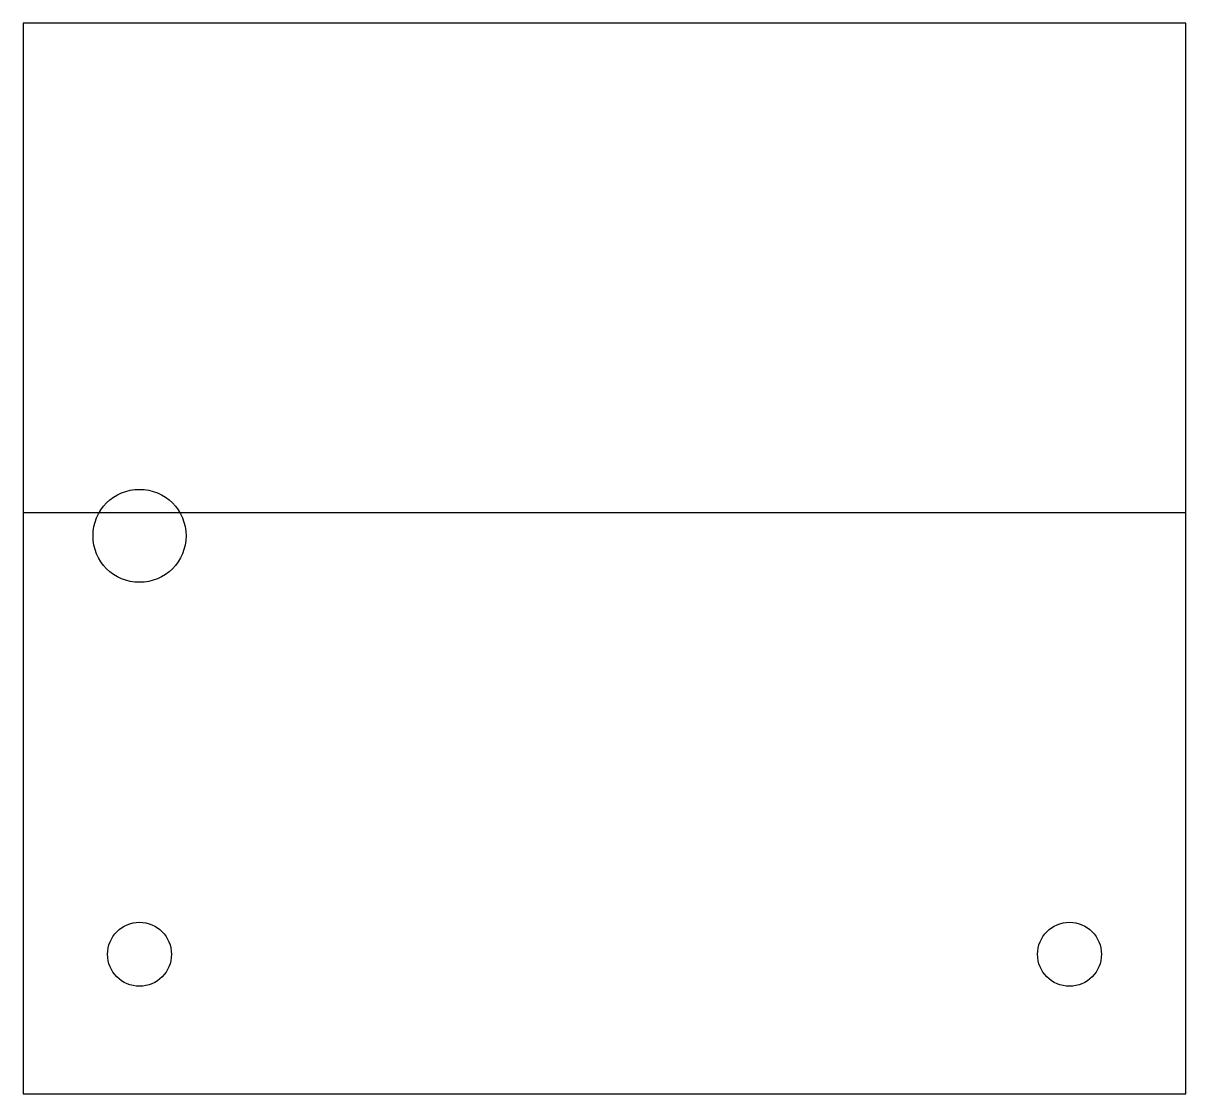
# Model space of a CAD drawing. Header units: millimetres. Extents: x 0 to 100, y 0 to 92.
import ezdxf

# ---------------------------------------------------------------- set-up
doc = ezdxf.new("R2010")
doc.units = ezdxf.units.MM

msp = doc.modelspace()

# ---------------------------------------------------------------- linework, layer by layer
for p, q in [((100, 92.1), (0, 92.1)), ((0, 92.1), (0, 0)), ((100, 0), (100, 92.1)), ((0, 0), (100, 0))]:
    msp.add_line(p, q)
for centre, radius in [((10, 48), 4), ((10, 12), 2.75), ((90, 12), 2.75)]:
    msp.add_circle(centre, radius)
at = {"layer": 'BEND'}
msp.add_line((0, 50), (100, 50), dxfattribs=at)

doc.saveas('drawing.dxf')
